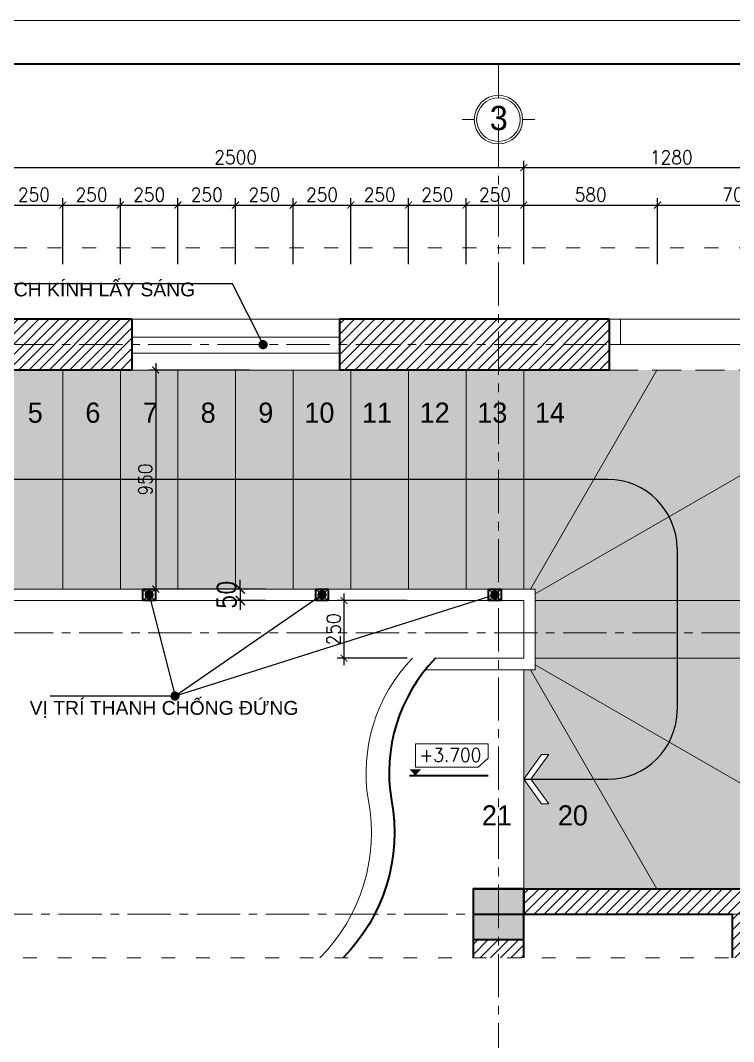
# Model space of a CAD drawing. Header units: millimetres. Extents: x -529782 to -142003, y -492574 to -273331.
# Drawn here: x -203663 to -200569, y -448753 to -444323 of the extents above; entities that cross this region are included whole.
import ezdxf
from ezdxf.enums import TextEntityAlignment as Align

# ---------------------------------------------------------------- set-up
doc = ezdxf.new("R2010")
doc.units = ezdxf.units.MM
doc.header["$LTSCALE"] = 500
doc.header["$MEASUREMENT"] = 0
doc.header["$PDMODE"] = 3
for name, pattern in [('ACAD_ISO03W100', [30, 12, -18]), ('CENTER', [2, 1.25, -0.25, 0.25, -0.25]), ('HIDDEN', [0.375, 0.25, -0.125])]:
    doc.linetypes.add(name, pattern=pattern)
doc.layers.get('0').update_dxf_attribs({"linetype": 'CONTINUOUS', "lineweight": 13})
doc.layers.get('Defpoints').update_dxf_attribs({"color": 255, "linetype": 'CONTINUOUS', "lineweight": 13})
for name, color, linetype, lineweight in [('1.cat 30', 30, 'CONTINUOUS', 35), ('1.cot', 2, 'CONTINUOUS', 35), ('2.thay 145', 145, 'CONTINUOUS', 18), ('3.manh 08', 8, 'CONTINUOUS', 9), ('6.khuat 75', 75, 'HIDDEN', 18), ('7.tim 67', 67, 'CENTER', 9), ('8.vat lieu 08', 8, 'CONTINUOUS', 5), ('9.text \xad white', 7, 'CONTINUOUS', 15), ('CA.dim 08', 251, 'CONTINUOUS', 13), ('CA.thay 145', 145, 'CONTINUOUS', 18), ('noithat', 15, 'CONTINUOUS', 9)]:
    doc.layers.add(name, color=color, linetype=linetype, lineweight=lineweight)
doc.layers.add('HACH', color=250, linetype='CONTINUOUS')
doc.layers.add('THAY', color=7, linetype='CONTINUOUS')
doc.styles.add('CA.JSC1', font='')
doc.styles.add('hdgroup', font='')
doc.styles.get("Standard").update_dxf_attribs({"font": 'txt.shx', "width": 0.9})
doc.styles.add('VnAvantH', font='')
doc.styles.get('CA.JSC1').set_extended_font_data('.VnAvantH')
doc.styles.get('hdgroup').set_extended_font_data('.VnAvantH')
doc.styles.get('VnAvantH').set_extended_font_data('.VnAvantH')
doc.dimstyles.new('CA 30', dxfattribs={"dimscale": 0, "dimtxt": 60, "dimasz": 30, "dimexe": 30, "dimexo": 0, "dimgap": 15, "dimtad": 1, "dimdec": 0, "dimzin": 0, "dimdsep": 46, "dimtxsty": 'Standard', "dimblk": 'ARCHTICK', "dimcen": 0.09, "dimdle": 30, "dimclrd": 256, "dimclre": 256, "dimclrt": 7, "dimadec": 0, "dimazin": 0, "dimtfac": 1, "dimtdec": 0, "dimtix": 1, "dimtmove": 2, "dimatfit": 3, "dimldrblk": 'DOT', "dimfxl": 1, "dimtolj": 1, "dimtzin": 0, "dimarcsym": 0})
doc.dimstyles.new('CA 40', dxfattribs={"dimscale": 0, "dimtxt": 80, "dimasz": 40, "dimexe": 40, "dimexo": 0, "dimgap": 20, "dimtad": 1, "dimdec": 0, "dimzin": 0, "dimdsep": 46, "dimtxsty": 'Standard', "dimblk": 'ARCHTICK', "dimcen": 0.09, "dimdle": 40, "dimclrd": 256, "dimclre": 256, "dimclrt": 7, "dimadec": 0, "dimazin": 0, "dimtfac": 1, "dimtdec": 0, "dimtix": 1, "dimtmove": 2, "dimatfit": 3, "dimldrblk": 'DOT', "dimfxl": 1, "dimtolj": 1, "dimtzin": 0, "dimarcsym": 0})
pattern_1 = [(45, (-57467.29690804658, -64345.98867341044), (-22.09708691207961, 22.09708691207961), [])]

# ---------------------------------------------------------------- blocks, each defined once
blk = doc.blocks.new('A$C1A9D127A')
at = {"layer": 'noithat', "color": 135, "linetype": 'Continuous'}
for p, q in [((49.99985728343017, 109.9998206971213), (-0.0001427165698260069, 109.9998206971213)), ((-0.0001427165698260069, 109.9998206971213), (-0.0001427165698260069, -0.000179302878677845)), ((49.99985728343017, -0.000179302878677845), (49.99985728343017, 109.9998206971213)), ((-0.0001427165698260069, -0.000179302878677845), (49.99985728343017, -0.000179302878677845))]:
    blk.add_line(p, q, dxfattribs=at)
blk = doc.blocks.new('mui ten')
at = {"layer": '2.thay 145', "color": 2}
for points in [[(215.9530817739433, 213.65967309798), (154.2804254583607, 213.65967309798), (0, 0), (61.67265631558257, 0)], [(61.67265631558257, 0), (0, 0), (154.2804254583607, -213.6596730979509), (215.9530817739433, -213.6596730979509)]]:
    blk.add_lwpolyline(points, close=True, dxfattribs=at)
blk = doc.blocks.new('khung co loan')
at = {"layer": '1.cat 30'}
blk.add_lwpolyline([(1158.281703106128, -14553.47590842255), (1158.281703106128, -303.4759079545038), (20658.28170374641, -303.4759079545038), (20658.28170374641, -14553.47590842255)], close=True, dxfattribs=at)
at = {"layer": '3.manh 08'}
blk.add_lwpolyline([(0, -14850.00000048772), (21000.00000000023, -14850.00000048772), (21000.00000000023, -4.877219907939434e-07), (0, -4.877219907939434e-07)], close=True, dxfattribs=at)
blk = doc.blocks.new('A$C41BA5761')
at = {"layer": '2.thay 145'}
blk.add_lwpolyline([(839.9994073519047, 524.9998310285737, -3898660.642287513), (839.9994073521084, 525.0001542164828, 1.154242490888426e-06), (839.9994073524431, 524.9999926225864, 1.154242490888426e-06)], format="xyb", dxfattribs=at)
at = {"layer": '3.manh 08'}
for p, q in [((524.9994049160159, 1050.000159478077), (524.9994049160159, 875.0001713204256)), ((174.9994048396911, 525.0001523148676), (-0.000583361616008915, 525.0001523148676)), ((874.9994049923262, 525.0001523148676), (1049.999393193633, 525.0001523148676)), ((524.9994049160159, 0.0001831847475841641), (524.9994049160159, 175.000171342399))]:
    blk.add_line(p, q, dxfattribs=at)
blk.add_arc((524.9994049160159, 525.0001713313977), 349.9999999890093, 359.9999968883953, 359.9999381014106, dxfattribs=at)
blk = doc.blocks.new('_ArchTick')
at = {"color": 1, "linetype": 'ByBlock', "const_width": 0.150000081}
blk.add_lwpolyline([(-0.5000002699998731, -0.5000002699998731), (0.5000002699998731, 0.5000002699998731)], dxfattribs=at)
blk = doc.blocks.new('*D909')
at = {"layer": 'CA.dim 08', "lineweight": -2, "transparency": 16777216}
for p, q in [((-203729.450749297, -445379.8134171648), (-203729.450749297, -445093.9846650391)), ((-203479.450749297, -445379.8134171648), (-203479.450749297, -445093.9846650391)), ((-203759.450749297, -445123.9846650391), (-203449.450749297, -445123.9846650391))]:
    blk.add_line(p, q, dxfattribs=at)
at = {"layer": 'Defpoints', "color": 0, "transparency": 16777216}
for p in [(-203479.450749297, -445123.9846650391), (-203729.450749297, -445379.8134171648), (-203479.450749297, -445379.8134171648)]:
    blk.add_point(p, dxfattribs=at)
at = {"layer": 'CA.dim 08', "lineweight": -2, "transparency": 16777216, "xscale": 30, "yscale": 30, "zscale": 30, "rotation": 180}
blk.add_blockref('_ArchTick', (-203729.450749297, -445123.9846650391), dxfattribs=at)
at = {"layer": 'CA.dim 08', "lineweight": -2, "transparency": 16777216, "xscale": 30, "yscale": 30, "zscale": 30}
blk.add_blockref('_ArchTick', (-203479.450749297, -445123.9846650391), dxfattribs=at)
at = {"layer": 'CA.dim 08', "color": 7, "transparency": 16777216, "insert": (-203604.450749297, -445078.9846650391), "char_height": 60, "attachment_point": 5}
blk.add_mtext('\\A1;250', dxfattribs=at)
blk = doc.blocks.new('_DOT')
at = {"color": 1, "linetype": 'ByBlock'}
blk.add_line((-0.5, 0), (-1, 0), dxfattribs=at)
at = {"color": 1, "linetype": 'ByBlock', "const_width": 0.5}
blk.add_lwpolyline([(-0.25, 0, 1), (0.25, 0, 1)], format="xyb", close=True, dxfattribs=at)
blk = doc.blocks.new('DOT')
at = {"layer": 'THAY', "color": 0, "linetype": 'ByBlock'}
blk.add_line((-0.5, 0), (-1, 0), dxfattribs=at)
at = {"layer": 'THAY', "color": 0, "linetype": 'ByBlock', "const_width": 0.5}
blk.add_lwpolyline([(-0.25, 0, 1), (0.25, 0, 1)], format="xyb", close=True, dxfattribs=at)
blk = doc.blocks.new('*D910')
at = {"layer": 'CA.dim 08', "lineweight": -2, "transparency": 16777216}
for p, q in [((-203479.450749297, -445379.8134171648), (-203479.450749297, -445093.9846650391)), ((-203229.450749297, -445379.8134171648), (-203229.450749297, -445093.9846650391)), ((-203509.450749297, -445123.9846650391), (-203199.450749297, -445123.9846650391))]:
    blk.add_line(p, q, dxfattribs=at)
at = {"layer": 'Defpoints', "color": 0, "transparency": 16777216}
for p in [(-203229.450749297, -445123.9846650391), (-203479.450749297, -445379.8134171648), (-203229.450749297, -445379.8134171648)]:
    blk.add_point(p, dxfattribs=at)
at = {"layer": 'CA.dim 08', "lineweight": -2, "transparency": 16777216, "xscale": 30, "yscale": 30, "zscale": 30, "rotation": 180}
blk.add_blockref('_ArchTick', (-203479.450749297, -445123.9846650391), dxfattribs=at)
at = {"layer": 'CA.dim 08', "lineweight": -2, "transparency": 16777216, "xscale": 30, "yscale": 30, "zscale": 30}
blk.add_blockref('_ArchTick', (-203229.450749297, -445123.9846650391), dxfattribs=at)
at = {"layer": 'CA.dim 08', "color": 7, "transparency": 16777216, "insert": (-203354.450749297, -445078.9846650391), "char_height": 60, "attachment_point": 5}
blk.add_mtext('\\A1;250', dxfattribs=at)
blk = doc.blocks.new('*D911')
at = {"layer": 'CA.dim 08', "lineweight": -2, "transparency": 16777216}
for p, q in [((-203229.450749297, -445379.8134171648), (-203229.450749297, -445093.9846650391)), ((-202979.450749297, -445379.8134171648), (-202979.450749297, -445093.9846650391)), ((-203259.450749297, -445123.9846650391), (-202949.450749297, -445123.9846650391))]:
    blk.add_line(p, q, dxfattribs=at)
at = {"layer": 'Defpoints', "color": 0, "transparency": 16777216}
for p in [(-202979.450749297, -445123.9846650391), (-203229.450749297, -445379.8134171648), (-202979.450749297, -445379.8134171648)]:
    blk.add_point(p, dxfattribs=at)
at = {"layer": 'CA.dim 08', "lineweight": -2, "transparency": 16777216, "xscale": 30, "yscale": 30, "zscale": 30, "rotation": 180}
blk.add_blockref('_ArchTick', (-203229.450749297, -445123.9846650391), dxfattribs=at)
at = {"layer": 'CA.dim 08', "lineweight": -2, "transparency": 16777216, "xscale": 30, "yscale": 30, "zscale": 30}
blk.add_blockref('_ArchTick', (-202979.450749297, -445123.9846650391), dxfattribs=at)
at = {"layer": 'CA.dim 08', "color": 7, "transparency": 16777216, "insert": (-203104.450749297, -445078.9846650391), "char_height": 60, "attachment_point": 5}
blk.add_mtext('\\A1;250', dxfattribs=at)
blk = doc.blocks.new('*D912')
at = {"layer": 'CA.dim 08', "lineweight": -2, "transparency": 16777216}
for p, q in [((-202979.450749297, -445379.8134171648), (-202979.450749297, -445093.9846650391)), ((-202729.450749297, -445379.8134171648), (-202729.450749297, -445093.9846650391)), ((-203009.450749297, -445123.9846650391), (-202699.450749297, -445123.9846650391))]:
    blk.add_line(p, q, dxfattribs=at)
at = {"layer": 'Defpoints', "color": 0, "transparency": 16777216}
for p in [(-202729.450749297, -445123.9846650391), (-202979.450749297, -445379.8134171648), (-202729.450749297, -445379.8134171648)]:
    blk.add_point(p, dxfattribs=at)
at = {"layer": 'CA.dim 08', "lineweight": -2, "transparency": 16777216, "xscale": 30, "yscale": 30, "zscale": 30, "rotation": 180}
blk.add_blockref('_ArchTick', (-202979.450749297, -445123.9846650391), dxfattribs=at)
at = {"layer": 'CA.dim 08', "lineweight": -2, "transparency": 16777216, "xscale": 30, "yscale": 30, "zscale": 30}
blk.add_blockref('_ArchTick', (-202729.450749297, -445123.9846650391), dxfattribs=at)
at = {"layer": 'CA.dim 08', "color": 7, "transparency": 16777216, "insert": (-202854.450749297, -445078.9846650391), "char_height": 60, "attachment_point": 5}
blk.add_mtext('\\A1;250', dxfattribs=at)
blk = doc.blocks.new('*D913')
at = {"layer": 'CA.dim 08', "lineweight": -2, "transparency": 16777216}
for p, q in [((-202729.450749297, -445379.8134171648), (-202729.450749297, -445093.9846650391)), ((-202479.450749297, -445379.8134171648), (-202479.450749297, -445093.9846650391)), ((-202759.450749297, -445123.9846650391), (-202449.450749297, -445123.9846650391))]:
    blk.add_line(p, q, dxfattribs=at)
at = {"layer": 'Defpoints', "color": 0, "transparency": 16777216}
for p in [(-202479.450749297, -445123.9846650391), (-202729.450749297, -445379.8134171648), (-202479.450749297, -445379.8134171648)]:
    blk.add_point(p, dxfattribs=at)
at = {"layer": 'CA.dim 08', "lineweight": -2, "transparency": 16777216, "xscale": 30, "yscale": 30, "zscale": 30, "rotation": 180}
blk.add_blockref('_ArchTick', (-202729.450749297, -445123.9846650391), dxfattribs=at)
at = {"layer": 'CA.dim 08', "lineweight": -2, "transparency": 16777216, "xscale": 30, "yscale": 30, "zscale": 30}
blk.add_blockref('_ArchTick', (-202479.450749297, -445123.9846650391), dxfattribs=at)
at = {"layer": 'CA.dim 08', "color": 7, "transparency": 16777216, "insert": (-202604.450749297, -445078.9846650391), "char_height": 60, "attachment_point": 5}
blk.add_mtext('\\A1;250', dxfattribs=at)
blk = doc.blocks.new('*D914')
at = {"layer": 'CA.dim 08', "lineweight": -2, "transparency": 16777216}
for p, q in [((-202479.450749297, -445379.8134171648), (-202479.450749297, -445093.9846650391)), ((-202229.450749297, -445379.8134171648), (-202229.450749297, -445093.9846650391)), ((-202509.450749297, -445123.9846650391), (-202199.450749297, -445123.9846650391))]:
    blk.add_line(p, q, dxfattribs=at)
at = {"layer": 'Defpoints', "color": 0, "transparency": 16777216}
for p in [(-202229.450749297, -445123.9846650391), (-202479.450749297, -445379.8134171648), (-202229.450749297, -445379.8134171648)]:
    blk.add_point(p, dxfattribs=at)
at = {"layer": 'CA.dim 08', "lineweight": -2, "transparency": 16777216, "xscale": 30, "yscale": 30, "zscale": 30, "rotation": 180}
blk.add_blockref('_ArchTick', (-202479.450749297, -445123.9846650391), dxfattribs=at)
at = {"layer": 'CA.dim 08', "lineweight": -2, "transparency": 16777216, "xscale": 30, "yscale": 30, "zscale": 30}
blk.add_blockref('_ArchTick', (-202229.450749297, -445123.9846650391), dxfattribs=at)
at = {"layer": 'CA.dim 08', "color": 7, "transparency": 16777216, "insert": (-202354.450749297, -445078.9846650391), "char_height": 60, "attachment_point": 5}
blk.add_mtext('\\A1;250', dxfattribs=at)
blk = doc.blocks.new('*D915')
at = {"layer": 'CA.dim 08', "lineweight": -2, "transparency": 16777216}
for p, q in [((-202229.450749297, -445379.8134171648), (-202229.450749297, -445093.9846650391)), ((-201979.450749297, -445379.8134171648), (-201979.450749297, -445093.9846650391)), ((-202259.450749297, -445123.9846650391), (-201949.450749297, -445123.9846650391))]:
    blk.add_line(p, q, dxfattribs=at)
at = {"layer": 'Defpoints', "color": 0, "transparency": 16777216}
for p in [(-201979.450749297, -445123.9846650391), (-202229.450749297, -445379.8134171648), (-201979.450749297, -445379.8134171648)]:
    blk.add_point(p, dxfattribs=at)
at = {"layer": 'CA.dim 08', "lineweight": -2, "transparency": 16777216, "xscale": 30, "yscale": 30, "zscale": 30, "rotation": 180}
blk.add_blockref('_ArchTick', (-202229.450749297, -445123.9846650391), dxfattribs=at)
at = {"layer": 'CA.dim 08', "lineweight": -2, "transparency": 16777216, "xscale": 30, "yscale": 30, "zscale": 30}
blk.add_blockref('_ArchTick', (-201979.450749297, -445123.9846650391), dxfattribs=at)
at = {"layer": 'CA.dim 08', "color": 7, "transparency": 16777216, "insert": (-202104.450749297, -445078.9846650391), "char_height": 60, "attachment_point": 5}
blk.add_mtext('\\A1;250', dxfattribs=at)
blk = doc.blocks.new('*D916')
at = {"layer": 'CA.dim 08', "lineweight": -2, "transparency": 16777216}
for p, q in [((-201979.450749297, -445379.8134171648), (-201979.450749297, -445093.9846650391)), ((-201729.450749297, -445379.8134171648), (-201729.450749297, -445093.9846650391)), ((-202009.450749297, -445123.9846650391), (-201699.450749297, -445123.9846650391))]:
    blk.add_line(p, q, dxfattribs=at)
at = {"layer": 'Defpoints', "color": 0, "transparency": 16777216}
for p in [(-201729.450749297, -445123.9846650391), (-201979.450749297, -445379.8134171648), (-201729.450749297, -445379.8134171648)]:
    blk.add_point(p, dxfattribs=at)
at = {"layer": 'CA.dim 08', "lineweight": -2, "transparency": 16777216, "xscale": 30, "yscale": 30, "zscale": 30, "rotation": 180}
blk.add_blockref('_ArchTick', (-201979.450749297, -445123.9846650391), dxfattribs=at)
at = {"layer": 'CA.dim 08', "lineweight": -2, "transparency": 16777216, "xscale": 30, "yscale": 30, "zscale": 30}
blk.add_blockref('_ArchTick', (-201729.450749297, -445123.9846650391), dxfattribs=at)
at = {"layer": 'CA.dim 08', "color": 7, "transparency": 16777216, "insert": (-201854.450749297, -445078.9846650391), "char_height": 60, "attachment_point": 5}
blk.add_mtext('\\A1;250', dxfattribs=at)
blk = doc.blocks.new('*D917')
at = {"layer": 'CA.dim 08', "lineweight": -2, "transparency": 16777216}
for p, q in [((-201729.450749297, -445379.8134171648), (-201729.450749297, -445093.9846650391)), ((-201479.450749298, -445379.8134171648), (-201479.450749298, -445093.9846650391)), ((-201759.450749297, -445123.9846650391), (-201449.450749298, -445123.9846650391))]:
    blk.add_line(p, q, dxfattribs=at)
at = {"layer": 'Defpoints', "color": 0, "transparency": 16777216}
for p in [(-201479.450749298, -445123.9846650391), (-201729.450749297, -445379.8134171648), (-201479.450749298, -445379.8134171648)]:
    blk.add_point(p, dxfattribs=at)
at = {"layer": 'CA.dim 08', "lineweight": -2, "transparency": 16777216, "xscale": 30, "yscale": 30, "zscale": 30, "rotation": 180}
blk.add_blockref('_ArchTick', (-201729.450749297, -445123.9846650391), dxfattribs=at)
at = {"layer": 'CA.dim 08', "lineweight": -2, "transparency": 16777216, "xscale": 30, "yscale": 30, "zscale": 30}
blk.add_blockref('_ArchTick', (-201479.450749298, -445123.9846650391), dxfattribs=at)
at = {"layer": 'CA.dim 08', "color": 7, "transparency": 16777216, "insert": (-201604.4507492975, -445078.9846650391), "char_height": 60, "attachment_point": 5}
blk.add_mtext('\\A1;250', dxfattribs=at)
blk = doc.blocks.new('*D918')
at = {"layer": 'CA.dim 08', "lineweight": -2, "transparency": 16777216}
for p, q in [((-201479.450749298, -445379.8134171648), (-201479.450749298, -445093.9846650391)), ((-200899.1004801074, -445379.8134171648), (-200899.1004801074, -445093.9846650391)), ((-201509.450749298, -445123.9846650391), (-200869.1004801074, -445123.9846650391))]:
    blk.add_line(p, q, dxfattribs=at)
at = {"layer": 'Defpoints', "color": 0, "transparency": 16777216}
for p in [(-200899.1004801074, -445123.9846650391), (-201479.450749298, -445379.8134171648), (-200899.1004801074, -445379.8134171648)]:
    blk.add_point(p, dxfattribs=at)
at = {"layer": 'CA.dim 08', "lineweight": -2, "transparency": 16777216, "xscale": 30, "yscale": 30, "zscale": 30, "rotation": 180}
blk.add_blockref('_ArchTick', (-201479.450749298, -445123.9846650391), dxfattribs=at)
at = {"layer": 'CA.dim 08', "lineweight": -2, "transparency": 16777216, "xscale": 30, "yscale": 30, "zscale": 30}
blk.add_blockref('_ArchTick', (-200899.1004801074, -445123.9846650391), dxfattribs=at)
at = {"layer": 'CA.dim 08', "color": 7, "transparency": 16777216, "insert": (-201189.2756147027, -445078.9846650391), "char_height": 60, "attachment_point": 5}
blk.add_mtext('\\A1;580', dxfattribs=at)
blk = doc.blocks.new('*D919')
at = {"layer": 'CA.dim 08', "lineweight": -2, "transparency": 16777216}
for p, q in [((-200899.1004801074, -445379.8134171648), (-200899.1004801074, -445093.9846650391)), ((-200199.4507492971, -445379.8134171648), (-200199.4507492971, -445093.9846650391)), ((-200929.1004801074, -445123.9846650391), (-200169.4507492971, -445123.9846650391))]:
    blk.add_line(p, q, dxfattribs=at)
at = {"layer": 'Defpoints', "color": 0, "transparency": 16777216}
for p in [(-200199.4507492971, -445123.9846650391), (-200899.1004801074, -445379.8134171648), (-200199.4507492971, -445379.8134171648)]:
    blk.add_point(p, dxfattribs=at)
at = {"layer": 'CA.dim 08', "lineweight": -2, "transparency": 16777216, "xscale": 30, "yscale": 30, "zscale": 30, "rotation": 180}
blk.add_blockref('_ArchTick', (-200899.1004801074, -445123.9846650391), dxfattribs=at)
at = {"layer": 'CA.dim 08', "lineweight": -2, "transparency": 16777216, "xscale": 30, "yscale": 30, "zscale": 30}
blk.add_blockref('_ArchTick', (-200199.4507492971, -445123.9846650391), dxfattribs=at)
at = {"layer": 'CA.dim 08', "color": 7, "transparency": 16777216, "insert": (-200549.2756147022, -445078.9846650391), "char_height": 60, "attachment_point": 5}
blk.add_mtext('\\A1;700', dxfattribs=at)
blk = doc.blocks.new('*D929')
at = {"layer": 'CA.dim 08', "lineweight": -2, "transparency": 16777216}
for p, q in [((-202259.3906177371, -446809.5205247039), (-202259.3906177371, -447119.5205247046)), ((-201985.8337504877, -446839.5205247039), (-202289.3906177371, -446839.5205247039)), ((-201985.8337504877, -447089.5205247046), (-202289.3906177371, -447089.5205247046))]:
    blk.add_line(p, q, dxfattribs=at)
at = {"layer": 'Defpoints', "color": 0, "transparency": 16777216}
for p in [(-201985.8337504877, -446839.5205247039), (-202259.3906177371, -447089.5205247046), (-201985.8337504877, -447089.5205247046)]:
    blk.add_point(p, dxfattribs=at)
at = {"layer": 'CA.dim 08', "lineweight": -2, "transparency": 16777216, "xscale": 30, "yscale": 30, "zscale": 30}
for p, rotation in [((-202259.3906177371, -446839.5205247039), 90), ((-202259.3906177371, -447089.5205247046), 270)]:
    blk.add_blockref('_ArchTick', p, dxfattribs=dict(at, rotation=rotation))
at = {"layer": 'CA.dim 08', "color": 7, "transparency": 16777216, "insert": (-202304.3906177372, -446964.5205247041), "char_height": 60, "attachment_point": 5, "rotation": 90}
blk.add_mtext('\\A1;250', dxfattribs=at)
blk = doc.blocks.new('*D930')
at = {"layer": 'CA.dim 08', "lineweight": -2, "transparency": 16777216}
for p, q in [((-203075.9551300917, -445809.5205247038), (-203075.9551300917, -446819.5205247037)), ((-202669.7395249459, -445839.5205247038), (-203105.9551300917, -445839.5205247038)), ((-202669.7395249459, -446789.5205247037), (-203105.9551300917, -446789.5205247037))]:
    blk.add_line(p, q, dxfattribs=at)
at = {"layer": 'Defpoints', "color": 0, "transparency": 16777216}
for p in [(-202669.7395249459, -445839.5205247038), (-203075.9551300917, -446789.5205247037), (-202669.7395249459, -446789.5205247037)]:
    blk.add_point(p, dxfattribs=at)
at = {"layer": 'CA.dim 08', "lineweight": -2, "transparency": 16777216, "xscale": 30, "yscale": 30, "zscale": 30}
for p, rotation in [((-203075.9551300917, -445839.5205247038), 90), ((-203075.9551300917, -446789.5205247037), 270)]:
    blk.add_blockref('_ArchTick', p, dxfattribs=dict(at, rotation=rotation))
at = {"layer": 'CA.dim 08', "color": 7, "transparency": 16777216, "insert": (-203120.9551300918, -446314.5205247035), "char_height": 60, "attachment_point": 5, "rotation": 90}
blk.add_mtext('\\A1;950', dxfattribs=at)
blk = doc.blocks.new('ki hieu cost')
at = {"layer": '1.cat 30'}
blk.add_line((-119312.6479903211, -196389.5266377838), (-118175.9534743076, -196389.5266377837), dxfattribs=at)
at = {"layer": '3.manh 08'}
blk.add_lwpolyline([(-119227.225577535, -195933.8747298737), (-119227.225577535, -196268.1983629046), (-118320.4604987512, -196268.1983629046), (-118175.9534743076, -196138.8011558482), (-118175.9534743076, -195933.8747298737)], close=True, dxfattribs=at)
blk.add_solid([(-119312.6479903211, -196299.0221607631), (-119141.803164749, -196299.0221607631), (-119227.225577535, -196389.5266377839)], dxfattribs=at)
blk = doc.blocks.new('*D951')
at = {"layer": 'CA.dim 08', "lineweight": -2, "transparency": 16777216}
for p, q in [((-204009.4507492971, -444961.8305251906), (-201449.450749298, -444961.8305251906)), ((-203979.4507492971, -445379.8134171648), (-203979.4507492971, -444931.8305251906)), ((-201479.450749298, -445379.8134171648), (-201479.450749298, -444931.8305251906))]:
    blk.add_line(p, q, dxfattribs=at)
at = {"layer": 'Defpoints', "color": 0, "transparency": 16777216}
for p in [(-201479.450749298, -444961.8305251906), (-203979.4507492971, -445379.8134171648), (-201479.450749298, -445379.8134171648)]:
    blk.add_point(p, dxfattribs=at)
at = {"layer": 'CA.dim 08', "lineweight": -2, "transparency": 16777216, "xscale": 30, "yscale": 30, "zscale": 30, "rotation": 180}
blk.add_blockref('_ArchTick', (-203979.4507492971, -444961.8305251906), dxfattribs=at)
at = {"layer": 'CA.dim 08', "lineweight": -2, "transparency": 16777216, "xscale": 30, "yscale": 30, "zscale": 30}
blk.add_blockref('_ArchTick', (-201479.450749298, -444961.8305251906), dxfattribs=at)
at = {"layer": 'CA.dim 08', "color": 7, "transparency": 16777216, "insert": (-202729.4507492976, -444916.8305251906), "char_height": 60, "attachment_point": 5}
blk.add_mtext('\\A1;2500', dxfattribs=at)
blk = doc.blocks.new('*D952')
at = {"layer": 'CA.dim 08', "lineweight": -2, "transparency": 16777216}
for p, q in [((-201509.450749298, -444961.8305251906), (-200169.4507492971, -444961.8305251906)), ((-201479.450749298, -445379.8134171648), (-201479.450749298, -444931.8305251906)), ((-200199.4507492971, -445379.8134171648), (-200199.4507492971, -444931.8305251906))]:
    blk.add_line(p, q, dxfattribs=at)
at = {"layer": 'Defpoints', "color": 0, "transparency": 16777216}
for p in [(-200199.4507492971, -444961.8305251906), (-201479.450749298, -445379.8134171648), (-200199.4507492971, -445379.8134171648)]:
    blk.add_point(p, dxfattribs=at)
at = {"layer": 'CA.dim 08', "lineweight": -2, "transparency": 16777216, "xscale": 30, "yscale": 30, "zscale": 30, "rotation": 180}
blk.add_blockref('_ArchTick', (-201479.450749298, -444961.8305251906), dxfattribs=at)
at = {"layer": 'CA.dim 08', "lineweight": -2, "transparency": 16777216, "xscale": 30, "yscale": 30, "zscale": 30}
blk.add_blockref('_ArchTick', (-200199.4507492971, -444961.8305251906), dxfattribs=at)
at = {"layer": 'CA.dim 08', "color": 7, "transparency": 16777216, "insert": (-200839.4507492976, -444916.8305251906), "char_height": 60, "attachment_point": 5}
blk.add_mtext('\\A1;1280', dxfattribs=at)
blk = doc.blocks.new('*D1042')
at = {"layer": 'CA.dim 08', "lineweight": -2, "transparency": 16777216}
for p, q in [((-202599.2940951866, -446789.5205247037), (-202749.0436459119, -446789.5205247037)), ((-202709.0436459119, -446789.5205247037), (-202709.0436459119, -446749.5205247037)), ((-202709.0436459119, -446789.5205247037), (-202709.0436459119, -446839.5205247037)), ((-202599.2940951866, -446839.5205247037), (-202749.0436459119, -446839.5205247037)), ((-202709.0436459119, -446839.5205247037), (-202709.0436459119, -446879.5205247037))]:
    blk.add_line(p, q, dxfattribs=at)
at = {"layer": 'Defpoints', "color": 0, "transparency": 16777216}
for p in [(-202599.2940951866, -446789.5205247037), (-202709.0436459119, -446839.5205247037), (-202599.2940951866, -446839.5205247037)]:
    blk.add_point(p, dxfattribs=at)
at = {"layer": 'CA.dim 08', "lineweight": -2, "transparency": 16777216, "xscale": 40, "yscale": 40, "zscale": 40}
for p, rotation in [((-202709.0436459119, -446789.5205247037), 270), ((-202709.0436459119, -446839.5205247037), 90)]:
    blk.add_blockref('_ArchTick', p, dxfattribs=dict(at, rotation=rotation))
at = {"layer": 'CA.dim 08', "color": 7, "transparency": 16777216, "insert": (-202769.043645912, -446814.5205247035), "char_height": 80, "attachment_point": 5, "rotation": 90}
blk.add_mtext('\\A1;50', dxfattribs=at)

msp = doc.modelspace()

# ---------------------------------------------------------------- hatches: boundary and pattern name
at = {"layer": '1.cot'}
msp.add_hatch(color=256, dxfattribs=at).paths.add_polyline_path([(-201479.4507492987, -448089.5205247034), (-201699.4507492987, -448089.5205247034), (-201699.4507492987, -448309.5205247034), (-201479.4507492987, -448309.5205247034)])
at = {"layer": 'HACH'}
h = msp.add_hatch(dxfattribs=at)
h.set_pattern_fill('ANSI31', color=256, scale=250, style=0)
h.set_pattern_definition(pattern_1)
h.paths.add_polyline_path([(-205695.032841797, -446869.5205247034), (-205695.032841797, -447089.5205247034), (-205589.4507492972, -447089.5205247035), (-205589.4507492971, -446979.5205247037), (-205439.4507492971, -446979.5205247037), (-205439.4507492972, -447089.5205247035), (-205299.4507492971, -447089.5205247035), (-205299.4507492971, -446869.5205247035)])
h.paths.add_polyline_path([(-205079.4507492971, -445839.5205247034), (-205299.4507492971, -445839.5205247034), (-205299.4507492971, -446869.5205247035), (-205079.4507492971, -446869.5205247035)])
h.paths.add_polyline_path([(-203979.4507492971, -445619.5205247034), (-203979.4507492971, -445839.5205247034), (-203179.450749297, -445839.5205247037), (-203179.450749297, -445619.5205247034)])
h.paths.add_polyline_path([(-201109.450749297, -445839.5205247034), (-201109.450749297, -445619.5205247034), (-202279.450749297, -445619.5205247034), (-202279.450749297, -445839.5205247034)])
h.paths.add_polyline_path([(-199979.4507492971, -445839.5205247034), (-200199.4507492971, -445839.5205247034), (-200199.4507492971, -448089.5205247034), (-201479.4507492987, -448089.5205247034), (-201479.4507492987, -448199.5205247035), (-200574.4507492971, -448199.5205247034), (-200574.4507492971, -448388.6810032859), (-200499.4507492971, -448388.6810032859), (-200499.4507492971, -448199.5205247034), (-200199.4507492971, -448199.5205247034), (-200199.4507492971, -448388.6810032859), (-199979.4507492971, -448388.6810032859)])
h = msp.add_hatch(dxfattribs=at)
h.set_pattern_fill('DOTS', color=256, scale=300, style=0)
h.set_pattern_definition([(0, (-57467.29690804658, -64345.98867341044), (9.375, 18.75), [0, -18.75])])
h.paths.add_polyline_path([(-204079.4507492972, -446889.5205247037, -0.1316524975877413), (-204066.0532896756, -446839.5205247034), (-205079.4507492971, -446839.5205247034), (-205079.4507492971, -447089.5205247035), (-204589.4507492972, -447089.5205247034, -1), (-204529.4507492972, -447089.5205247034), (-203929.4507492969, -447089.5205247034, 0.4142135623730951), (-203729.4507492969, -446889.5205247034), (-203729.4507492969, -446839.5205247037), (-203892.8482089188, -446839.5205247035, -0.1316524975875734), (-203879.4507492972, -446889.5205247037, -1)])
h.paths.add_polyline_path([(-204999.4507492972, -445839.5205247034), (-205079.4507492971, -445839.5205247034), (-205079.4507492971, -446839.5205247034), (-204066.0532896756, -446839.5205247034, -0.1554830658277287), (-204021.1565132678, -446798.6325208107)])
h.paths.add_polyline_path([(-203979.4507492971, -445839.5205247035), (-204999.4507492971, -445839.5205247034), (-204021.1565132678, -446798.6325208107, -0.1079680106418736), (-203979.4507492971, -446789.5205247037)])
h.paths.add_polyline_path([(-203729.450749297, -445839.5205247035), (-203979.4507492971, -445839.5205247034), (-203979.4507492972, -446789.5205247034), (-203729.4507492969, -446789.5205247034)])
h.paths.add_polyline_path([(-203479.450749297, -445839.5205247034), (-203729.450749297, -445839.5205247034), (-203729.4507492969, -446789.5205247034), (-203479.450749297, -446789.5205247034)])
h.paths.add_polyline_path([(-203229.450749297, -445839.5205247037), (-203479.450749297, -445839.5205247037), (-203479.450749297, -446789.5205247035), (-203229.450749297, -446789.5205247035)])
h.paths.add_polyline_path([(-202729.450749297, -445839.5205247035), (-202979.450749297, -445839.5205247034), (-202979.450749297, -446789.5205247034), (-202729.450749297, -446789.5205247034)])
h.paths.add_polyline_path([(-202979.450749297, -445839.5205247035), (-203179.450749297, -445839.5205247035), (-203229.450749297, -445839.5205247035), (-203229.450749297, -446789.5205247035), (-202979.450749297, -446789.5205247035)])
h.paths.add_polyline_path([(-202479.450749297, -445839.5205247035), (-202729.450749297, -445839.5205247035), (-202729.450749297, -446789.5205247035), (-202479.450749297, -446789.5205247034)])
h.paths.add_polyline_path([(-202229.450749297, -445839.5205247035), (-202279.450749297, -445839.5205247035), (-202479.450749297, -445839.5205247035), (-202479.450749297, -446789.5205247035), (-202229.450749297, -446789.5205247035)])
h.paths.add_polyline_path([(-201979.450749297, -446314.5205247035), (-201979.450749297, -445839.5205247034), (-202229.450749297, -445839.5205247035), (-202229.450749297, -446789.5205247034), (-201979.450749297, -446789.5205247034)])
h.paths.add_polyline_path([(-201729.450749297, -445839.5205247034), (-201979.450749297, -445839.5205247034), (-201979.450749297, -446314.5205247034), (-201979.450749297, -446789.5205247035), (-201729.450749297, -446789.5205247034)])
h.paths.add_polyline_path([(-201479.450749298, -445839.5205247034), (-201729.450749297, -445839.5205247034), (-201729.450749297, -446789.5205247035), (-201479.450749298, -446789.5205247034)])
h.paths.add_polyline_path([(-200902.1004801074, -445839.5205247035), (-201109.450749297, -445839.5205247037), (-201479.4507492981, -445839.5205247037), (-201479.450749298, -446789.5205247034), (-201450.5832358369, -446789.5205247034)])
h.paths.add_polyline_path([(-200199.4507492971, -446100.5121801408), (-200199.4507492971, -445839.5205247034), (-200902.1004801074, -445839.5205247035), (-201450.583235837, -446789.5205247034), (-201429.450749298, -446789.5205247035), (-201429.450749298, -446810.6530112444)])
h.paths.add_polyline_path([(-200199.4507492971, -446100.5121801408), (-201429.450749298, -446810.6530112443), (-201429.4507492979, -446839.5205247034), (-200199.4507492971, -446839.5205247035)])
h.paths.add_polyline_path([(-200199.4507492971, -446839.5205247034), (-201429.4507492979, -446839.5205247034), (-201429.4507492978, -447089.5205247035), (-200199.4507492971, -447089.5205247034)])
h.paths.add_polyline_path([(-200199.4507492971, -447089.5205247034), (-201429.4507492978, -447089.5205247035), (-201429.4507492978, -447118.3880381627), (-200199.4507492971, -447828.5288692662)])
h.paths.add_polyline_path([(-201429.4507492977, -447118.3880381626), (-201429.4507492977, -447139.5205247044), (-201450.5832358364, -447139.5205247044), (-200902.1004801074, -448089.5205247034), (-200199.4507492971, -448089.5205247035), (-200199.4507492971, -447828.5288692662)])
h.paths.add_polyline_path([(-201450.5832358364, -447139.5205247044), (-201479.4507492977, -447139.5205247044), (-201479.4507492974, -447614.5205247039), (-201402.3105365682, -447507.6906881549), (-201371.4742084104, -447507.6906881549), (-201448.6144211396, -447614.5205247039), (-201371.4742084104, -447721.3503612529), (-201402.3105365682, -447721.3503612529), (-201479.4507492974, -447614.5205247039), (-201479.450749297, -448089.5205247034), (-200902.1004801074, -448089.5205247034)])
h.paths.add_polyline_path([(-204942.4280030497, -447030.6410311579), (-204833.0385450198, -447030.6410311579), (-204833.0385450198, -446899.3910311586), (-204942.4280030497, -446899.3910311586)], flags=24)
h.paths.add_polyline_path([(-204942.7894538098, -446743.0024819181), (-204832.6770942597, -446743.0024819181), (-204832.6770942597, -446609.5837773581), (-204942.7894538098, -446609.5837773581)], flags=24)
h.paths.add_polyline_path([(-204153.6798206305, -446092.4543160223), (-204042.7867274386, -446092.4543160223), (-204042.7867274386, -445956.6934105372), (-204153.6798206305, -445956.6934105372)], flags=24)
h.paths.add_polyline_path([(-203902.9280030495, -446090.1410311579), (-203793.5385450196, -446090.1410311579), (-203793.5385450196, -445958.8910311586), (-203902.9280030495, -445958.8910311586)], flags=24)
h.paths.add_polyline_path([(-203653.3183698702, -446092.0928652624), (-203543.1481781986, -446092.0928652624), (-203543.1481781986, -445958.5006643377), (-203653.3183698702, -445958.5006643377)], flags=24)
h.paths.add_polyline_path([(-203403.3183698702, -446092.0928652624), (-203293.1481781986, -446092.0928652624), (-203293.1481781986, -445958.5006643377), (-203403.3183698702, -445958.5006643377)], flags=24)
h.paths.add_polyline_path([(-202903.6798206304, -446092.4543160223), (-202792.7867274385, -446092.4543160223), (-202792.7867274385, -445956.6934105372), (-202903.6798206304, -445956.6934105372)], flags=24)
h.paths.add_polyline_path([(-203152.9280030494, -446090.1410311579), (-203043.5385450195, -446090.1410311579), (-203043.5385450195, -445958.8910311586), (-203152.9280030494, -445958.8910311586)], flags=24)
h.paths.add_polyline_path([(-202653.2894538095, -446090.5024819181), (-202543.1770942594, -446090.5024819181), (-202543.1770942594, -445957.0837773581), (-202653.2894538095, -445957.0837773581)], flags=24)
h.paths.add_polyline_path([(-202453.6798206304, -446092.4543160223), (-202277.1472694084, -446092.4543160223), (-202277.1472694084, -445956.6934105372), (-202453.6798206304, -445956.6934105372)], flags=24)
h.paths.add_polyline_path([(-202202.9280030494, -446090.1410311579), (-202027.8990869893, -446090.1410311579), (-202027.8990869893, -445958.8910311586), (-202202.9280030494, -445958.8910311586)], flags=24)
h.paths.add_polyline_path([(-201953.2894538095, -446090.5024819181), (-201777.5376362293, -446090.5024819181), (-201777.5376362293, -445957.0837773581), (-201953.2894538095, -445957.0837773581)], flags=24)
h.paths.add_polyline_path([(-201703.6798206304, -446092.4543160223), (-201527.1472694084, -446092.4543160223), (-201527.1472694084, -445956.6934105372), (-201703.6798206304, -445956.6934105372)], flags=24)
h.paths.add_polyline_path([(-201452.9280030494, -446090.1410311579), (-201277.8990869893, -446090.1410311579), (-201277.8990869893, -445958.8910311586), (-201452.9280030494, -445958.8910311586)], flags=24)
h.paths.add_polyline_path([(-200566.3183698702, -446092.0928652624), (-200390.5087201684, -446092.0928652624), (-200390.5087201684, -445958.5006643377), (-200566.3183698702, -445958.5006643377)], flags=24)
h.paths.add_polyline_path([(-200551.3183698702, -446681.5928652624), (-200375.5087201684, -446681.5928652624), (-200375.5087201684, -446548.0006643377), (-200551.3183698702, -446548.0006643377)], flags=24)
h.paths.add_polyline_path([(-200545.4280030493, -447019.1410311579), (-200370.3990869893, -447019.1410311579), (-200370.3990869893, -446887.8910311586), (-200545.4280030493, -446887.8910311586)], flags=24)
h.paths.add_polyline_path([(-200566.7894538094, -447774.0024819181), (-200391.0376362292, -447774.0024819181), (-200391.0376362292, -447640.5837773581), (-200566.7894538094, -447640.5837773581)], flags=24)
h.paths.add_polyline_path([(-200551.6798206303, -447324.4543160223), (-200375.1472694084, -447324.4543160223), (-200375.1472694084, -447188.6934105372), (-200551.6798206303, -447188.6934105372)], flags=24)
h.paths.add_polyline_path([(-201354.1798206303, -447839.4543160223), (-201177.6472694084, -447839.4543160223), (-201177.6472694084, -447703.6934105372), (-201354.1798206303, -447703.6934105372)], flags=24)
h = msp.add_hatch(dxfattribs=at)
h.set_pattern_fill('ANSI31', color=256, scale=250, style=0)
h.set_pattern_definition(pattern_1)
h.paths.add_polyline_path([(-201699.4507492981, -448309.5205247034), (-201699.4507492978, -448388.6810032858), (-201479.4507492972, -448388.6810032858), (-201479.4507492972, -448309.5205247034)])

# ---------------------------------------------------------------- linework, layer by layer
at = {"layer": '1.cat 30'}
for p, q in [((-203179.450749297, -445619.5205247034), (-203979.4507492972, -445619.5205247034)), ((-203179.450749297, -445619.5205247034), (-203179.450749297, -445839.5205247035)), ((-202279.450749297, -445619.5205247034), (-202279.450749297, -445839.5205247035)), ((-201109.450749297, -445619.5205247034), (-202279.450749297, -445619.5205247034)), ((-201109.450749297, -445619.5205247034), (-201109.450749297, -445839.5205247037)), ((-203179.450749297, -445839.5205247035), (-203979.4507492971, -445839.5205247034)), ((-201109.450749297, -445839.5205247034), (-202279.450749297, -445839.5205247035)), ((-201699.4507492981, -448089.5205247034), (-201699.4507492981, -448309.5205247034)), ((-201699.4507492981, -448089.5205247034), (-201479.4507492979, -448089.5205247034)), ((-201479.450749297, -448089.5205247034), (-200199.4507492971, -448089.5205247034)), ((-201479.4507492979, -448089.5205247034), (-201479.4507492979, -448199.5205247034)), ((-201699.4507492972, -448199.5205247034), (-200574.4507492971, -448199.5205247034)), ((-201699.4507492981, -448309.5205247034), (-201699.4507492978, -448388.6810032858)), ((-201479.4507492972, -448388.6810032858), (-201479.4507492972, -448309.5205247034))]:
    msp.add_line(p, q, dxfattribs=at)
for points in [[(-203131.7843941487, -446789.5205247034), (-203077.3229703635, -446789.5205247034), (-203077.3229703635, -446839.5205247037), (-203131.7843941487, -446839.5205247037)], [(-202381.7843941487, -446789.5205247034), (-202327.3229703635, -446789.5205247034), (-202327.3229703635, -446839.5205247037), (-202381.7843941487, -446839.5205247037)], [(-201631.7843941487, -446789.5205247034), (-201577.3229703635, -446789.5205247034), (-201577.3229703635, -446839.5205247037), (-201631.7843941487, -446839.5205247037)]]:
    msp.add_lwpolyline(points, close=True, dxfattribs=at)
msp.add_lwpolyline([(-201862.3307433927, -447089.5205247044, 0.238708681456437), (-202053.7189565029, -447706.3305684635, -0.247183729711249), (-202263.6269027037, -448388.6810032858, -14.30452454373788)], format="xyb", dxfattribs=at)
msp.add_lwpolyline([(-200574.4507492971, -448388.6810032858), (-200574.4507492971, -448199.5205247034)], dxfattribs=at)
at = {"layer": '1.cot'}
msp.add_lwpolyline([(-201699.4507492987, -448309.5205247034), (-201479.4507492987, -448309.5205247034), (-201479.4507492987, -448089.5205247034), (-201699.4507492987, -448089.5205247034)], close=True, dxfattribs=at)
at = {"layer": '2.thay 145', "color": 1, "linetype": 'ACAD_ISO03W100', "ltscale": 0.01}
msp.add_lwpolyline([(-205695.032841797, -445510.0277133905, -0.414213562373095), (-205495.032841797, -445310.0277133905), (-199841.2059725437, -445310.0277133905, -0.414213562373095), (-199641.2059725437, -445510.0277133905), (-199641.2059725437, -448188.6810032858, -0.414213562373095), (-199841.2059725437, -448388.6810032858), (-205495.032841797, -448388.6810032858, -0.414213562373095), (-205695.032841797, -448188.6810032858)], format="xyb", close=True, dxfattribs=at)
at = {"layer": '6.khuat 75'}
msp.add_line((-201109.450749297, -445839.5205247037), (-200199.4507492971, -445839.5205247034), dxfattribs=at)
at = {"layer": '7.tim 67', "ltscale": 0.3}
for p, q in [((-201589.4507492987, -453360.3197307413), (-201589.4507492987, -444511.6063065613)), ((-206708.0876438884, -445729.5205247034), (-199110.2680190684, -445729.5205247035)), ((-206708.0876438884, -446979.5205247035), (-199110.2680190684, -446979.5205247037)), ((-199110.2680190684, -448199.5205247035), (-206708.0876438884, -448199.5205247034))]:
    msp.add_line(p, q, dxfattribs=at)
at = {"layer": '8.vat lieu 08', "color": 250}
msp.add_lwpolyline([(-201962.3307433927, -447089.5205247044, 0.238708681456437), (-202153.7189565029, -447706.3305684635, -0.247183729711249), (-202363.6269027037, -448388.6810032858, -14.30452454373788)], format="xyb", dxfattribs=at)
at = {"layer": 'CA.dim 08'}
for p, q in [((-203131.7843941487, -446789.5205247034), (-203077.3229703635, -446839.5205247037)), ((-203077.3229703635, -446789.5205247034), (-203131.7843941487, -446839.5205247037)), ((-202381.7843941487, -446789.5205247034), (-202327.3229703635, -446839.5205247037)), ((-202327.3229703635, -446789.5205247034), (-202381.7843941487, -446839.5205247037)), ((-201631.7843941487, -446789.5205247034), (-201577.3229703635, -446839.5205247037)), ((-201577.3229703635, -446789.5205247034), (-201631.7843941487, -446839.5205247037))]:
    msp.add_line(p, q, dxfattribs=at)
msp.add_lwpolyline([(-203179.450749297, -445696.8404129827), (-202279.450749297, -445696.8404129827), (-202279.450749297, -445766.6731225785), (-203179.450749297, -445766.6731225785)], close=True, dxfattribs=at)
at = {"layer": 'CA.thay 145'}
for p, q in [((-203179.450749297, -445619.5205247034), (-202279.450749297, -445619.5205247034)), ((-201109.450749297, -445619.5205247034), (-200199.4507492971, -445619.5205247034)), ((-201109.450749297, -445729.5205247034), (-200199.4507492971, -445729.5205247034)), ((-203479.450749297, -445839.5205247034), (-203479.450749297, -446789.5205247034)), ((-203229.450749297, -445839.5205247034), (-203229.450749297, -446789.5205247034)), ((-202279.450749297, -445839.5205247035), (-203179.450749297, -445839.5205247035)), ((-202979.450749297, -445839.5205247034), (-202979.450749297, -446789.5205247034)), ((-202729.450749297, -445839.5205247034), (-202729.450749297, -446789.5205247034)), ((-202479.450749297, -445839.5205247034), (-202479.450749297, -446789.5205247034)), ((-202229.450749297, -445839.5205247034), (-202229.450749297, -446789.5205247034)), ((-201979.450749297, -445839.5205247034), (-201979.450749297, -446314.5205247034)), ((-201729.450749297, -445839.5205247034), (-201729.450749297, -446789.5205247034)), ((-201479.450749298, -446789.5205247034), (-201479.450749298, -445839.5205247035)), ((-201450.5832358369, -446789.5205247034), (-200902.1004801074, -445839.5205247034)), ((-201429.450749298, -446810.6530112444), (-200199.4507492971, -446100.5121801408)), ((-201979.450749297, -446314.5205247035), (-201979.450749297, -446789.5205247034)), ((-202229.450749297, -446789.5205247034), (-203979.4507492971, -446789.5205247034)), ((-201429.450749298, -446789.5205247034), (-202229.450749297, -446789.5205247034)), ((-201429.450749298, -446789.5205247034), (-201429.4507492977, -447139.5205247044)), ((-202255.7665387707, -446839.5205247035), (-203892.8482089188, -446839.5205247035)), ((-201479.450749298, -446839.5205247037), (-202255.7665387708, -446839.5205247035)), ((-201479.450749298, -446839.5205247037), (-201479.4507492978, -447089.5205247044)), ((-200199.450749297, -446839.5205247034), (-201429.450749298, -446839.5205247034)), ((-201479.4507492978, -447089.5205247044), (-201862.3307433926, -447089.5205247044)), ((-200199.450749297, -447089.5205247034), (-201429.4507492978, -447089.5205247035)), ((-201429.4507492977, -447139.5205247044), (-201906.4383614221, -447139.5205247044)), ((-201479.4507492977, -447139.5205247044), (-201479.450749297, -448089.5205247034)), ((-201450.5832358364, -447139.5205247044), (-200902.1004801074, -448089.5205247034)), ((-201429.4507492978, -447118.3880381626), (-200199.450749297, -447828.5288692662))]:
    msp.add_line(p, q, dxfattribs=at)
at = {"layer": 'HACH'}
for p, q in [((-201114.4507492977, -446314.5205247034), (-204259.4507492972, -446314.5205247037)), ((-200814.4507492976, -446614.5205247032), (-200814.4507492972, -447314.5205247038)), ((-201479.4507492974, -447614.5205247039), (-201114.4507492972, -447614.5205247039))]:
    msp.add_line(p, q, dxfattribs=at)
for centre, start, end in [((-201114.4507492976, -446614.5205247034), 0, 90), ((-201114.4507492972, -447314.5205247039), 270, 0)]:
    msp.add_arc(centre, 300, start, end, dxfattribs=at)

# ---------------------------------------------------------------- block references
at = {"layer": '2.thay 145'}
for name, p, xscale, yscale, zscale in [('khung co loan', (-207427.3369670071, -444323.1591949442), 0.6209623455069959, 0.6209623455069959, 0.6209623455069959), ('A$C41BA5761', (-201746.9505707675, -444911.0049937826), 0.2999999999883585, 0.2999999999883585, 0.2999999999883585), ('ki hieu cost', (-166181.6948863993, -388681.4509493849), 0.2999999999883585, 0.2999999999883585, 0.2999999999883585)]:
    msp.add_blockref(name, p, dxfattribs=dict(at, xscale=xscale, yscale=yscale, zscale=zscale))
at = {"layer": '2.thay 145', "xscale": -0.5, "yscale": 0.5, "zscale": 0.5000000000000001, "rotation": 180}
msp.add_blockref('mui ten', (-201479.4507492974, -447614.5205247039), dxfattribs=at)
at = {"layer": 'noithat', "rotation": 180}
msp.add_blockref('A$C1A9D127A', (-201059.4508920137, -445619.5207040063), dxfattribs=at)

# ---------------------------------------------------------------- texts
at = {"layer": '9.text \xad white', "style": 'CA.JSC1'}
msp.add_text('3', height=104.9999929200395, dxfattribs=at).set_placement((-201587.800559379, -444746.4549806546), align=Align.MIDDLE)
at = {"layer": '9.text \xad white', "style": 'VnAvantH'}
for s, p in [('5', (-203631.0530030495, -446068.266031158)), ('6', (-203381.0530030495, -446068.266031158)), ('7', (-203131.0530030495, -446068.266031158)), ('8', (-202881.0530030495, -446068.266031158)), ('9', (-202631.0530030495, -446068.266031158)), ('10', (-202431.0530030495, -446068.266031158)), ('11', (-202181.0530030495, -446068.266031158)), ('12', (-201931.0530030495, -446068.266031158)), ('13', (-201681.0530030495, -446068.266031158)), ('14', (-201431.0530030495, -446068.266031158)), ('21', (-201661.0530030495, -447815.266031158)), ('20', (-201331.5530030495, -447815.266031158))]:
    msp.add_text(s, height=87.49999999961852, dxfattribs=at).set_placement(p)
at = {"layer": '9.text \xad white', "char_height": 60.00000000058208, "width": 1615.648749503107, "attachment_point": 1, "style": 'hdgroup'}
for s, insert in [('{\\f.VnArialH|b0|i0|c0|p34;v¸ch kÝnh lÊy s¸ng}', (-203803.6233373094, -445460.0457474374)), ('{\\f.VnArialH|b0|i0|c0|p34;vÞ trÝ thanh chèng ®øng}', (-203622.7790268567, -447275.1060809409))]:
    msp.add_mtext(s, dxfattribs=dict(at, insert=insert))
at = {"layer": '9.text \xad white', "lineweight": 100, "insert": (-201932.1583419259, -447479.3789456288), "char_height": 60, "width": 273.45, "attachment_point": 1}
msp.add_mtext('+3.700', dxfattribs=at)

# ---------------------------------------------------------------- dimensions: what is measured, and where the dimension line sits
at = {"layer": 'CA.dim 08'}
for base, p1, p2, picture, middle in [((-201479.450749298, -444961.8305251906), (-203979.4507492971, -445379.8134171648), (-201479.450749298, -445379.8134171648), '*D951', (-202729.4507492976, -444916.8305251906)), ((-200199.4507492971, -444961.8305251906), (-201479.450749298, -445379.8134171648), (-200199.4507492971, -445379.8134171648), '*D952', (-200839.4507492976, -444916.8305251906)), ((-203479.450749297, -445123.9846650391), (-203729.450749297, -445379.8134171648), (-203479.450749297, -445379.8134171648), '*D909', (-203604.450749297, -445078.9846650391)), ((-203229.450749297, -445123.9846650391), (-203479.450749297, -445379.8134171648), (-203229.450749297, -445379.8134171648), '*D910', (-203354.450749297, -445078.9846650391)), ((-202979.450749297, -445123.9846650391), (-203229.450749297, -445379.8134171648), (-202979.450749297, -445379.8134171648), '*D911', (-203104.450749297, -445078.9846650391)), ((-202729.450749297, -445123.9846650391), (-202979.450749297, -445379.8134171648), (-202729.450749297, -445379.8134171648), '*D912', (-202854.450749297, -445078.9846650391)), ((-202479.450749297, -445123.9846650391), (-202729.450749297, -445379.8134171648), (-202479.450749297, -445379.8134171648), '*D913', (-202604.450749297, -445078.9846650391)), ((-202229.450749297, -445123.9846650391), (-202479.450749297, -445379.8134171648), (-202229.450749297, -445379.8134171648), '*D914', (-202354.450749297, -445078.9846650391)), ((-201979.450749297, -445123.9846650391), (-202229.450749297, -445379.8134171648), (-201979.450749297, -445379.8134171648), '*D915', (-202104.450749297, -445078.9846650391)), ((-201729.450749297, -445123.9846650391), (-201979.450749297, -445379.8134171648), (-201729.450749297, -445379.8134171648), '*D916', (-201854.450749297, -445078.9846650391)), ((-201479.450749298, -445123.9846650391), (-201729.450749297, -445379.8134171648), (-201479.450749298, -445379.8134171648), '*D917', (-201604.4507492975, -445078.9846650391)), ((-200899.1004801074, -445123.9846650391), (-201479.450749298, -445379.8134171648), (-200899.1004801074, -445379.8134171648), '*D918', (-201189.2756147027, -445078.9846650391)), ((-200199.4507492971, -445123.9846650391), (-200899.1004801074, -445379.8134171648), (-200199.4507492971, -445379.8134171648), '*D919', (-200549.2756147022, -445078.9846650391))]:
    dim = msp.add_linear_dim(base=base, p1=p1, p2=p2, dimstyle='CA 30', override={"dimscale": 1, "dimldrblk": 'DOT', "dimfxl": 75}, dxfattribs=at)
    dim.commit()
    dim.dimension.update_dxf_attribs({"geometry": picture, "text_midpoint": middle})
for base, p1, p2, dimstyle, override, picture, middle in [((-203075.9551300917, -446789.5205247037), (-202669.7395249458, -445839.5205247035), (-202669.7395249458, -446789.5205247034), 'CA 30', {"dimscale": 1, "dimldrblk": 'DOT', "dimfxl": 75}, '*D930', (-203120.9551300918, -446314.5205247035)), ((-202709.0436459119, -446839.5205247037), (-202599.2940951865, -446789.5205247034), (-202599.2940951865, -446839.5205247034), 'CA 40', {"dimscale": 1}, '*D1042', (-202769.043645912, -446814.5205247035)), ((-202259.3906177371, -447089.5205247046), (-201985.8337504876, -446839.5205247037), (-201985.8337504876, -447089.5205247044), 'CA 30', {"dimscale": 1, "dimldrblk": 'DOT', "dimfxl": 75}, '*D929', (-202304.3906177372, -446964.5205247041))]:
    dim = msp.add_linear_dim(base=base, p1=p1, p2=p2, angle=90, dimstyle=dimstyle, override=override, dxfattribs=at)
    dim.commit()
    dim.dimension.update_dxf_attribs({"geometry": picture, "text_midpoint": middle})

# ---------------------------------------------------------------- leaders
for points in [[(-202610.4023839564, -445729.5205247034), (-202743.3817798563, -445465.1012558163), (-203923.5869694233, -445465.1012558163)], [(-203104.5536822561, -446814.5205247035), (-202992.0551158339, -447253.7158758839)], [(-201604.5536822561, -446814.5205247035), (-202992.0551158339, -447253.7158758839)], [(-202354.5536822561, -446814.5205247035), (-202992.0551158339, -447253.7158758839)], [(-202992.0551158339, -447253.7158758839), (-203534.0300653519, -447253.7158758839)]]:
    msp.add_leader(points, dimstyle='CA 40', override={"dimscale": 1, "dimtad": 0}, dxfattribs=at)

doc.saveas('drawing.dxf')
